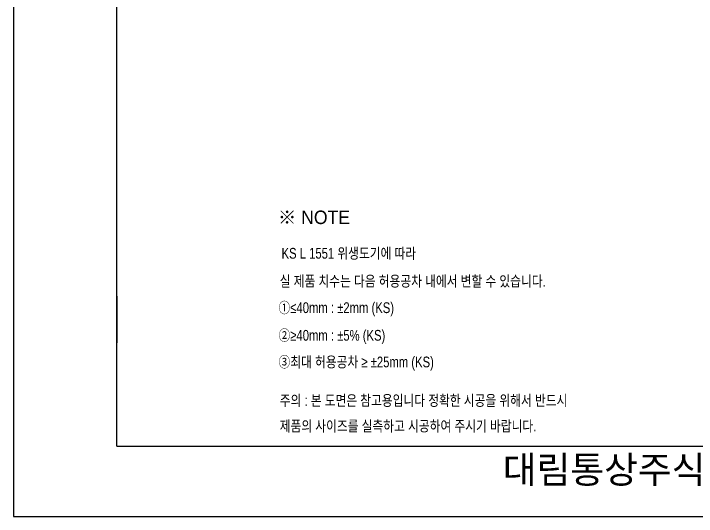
# Model space of a CAD drawing. Extents: x 63409 to 65835, y 58125 to 61555.
# Drawn here: x 63409 to 64677, y 58125 to 59058 of the extents above; entities that cross this region are included whole.
import ezdxf

# ---------------------------------------------------------------- set-up
doc = ezdxf.new("R2010")
doc.units = 0
doc.header["$MEASUREMENT"] = 0
doc.linetypes.add('HIDDEN', pattern=[9.525, 6.35, -3.175])
doc.layers.get('0').update_dxf_attribs({"linetype": 'CONTINUOUS'})
for name, color, linetype in [('2', 2, 'HIDDEN'), ('Dim', 4, 'CONTINUOUS'), ('YA', 7, 'CONTINUOUS')]:
    doc.layers.add(name, color=color, linetype=linetype)
doc.styles.add('MtXpl_', font='')
doc.styles.add('굴림', font='', dxfattribs={"height": 3.2})
doc.styles.add('스타일1', font='txt.shx', dxfattribs={"bigfont": 'ghs.shx'})
doc.styles.get('MtXpl_').set_extended_font_data('Gulim')
doc.styles.get('굴림').set_extended_font_data('Gulim')

msp = doc.modelspace()

# ---------------------------------------------------------------- linework, layer by layer
at = {"layer": 'YA', "color": 7}
for p, q in [((63600.45019, 58255.50958), (63600.45019, 60365.32438)), ((63600.45019, 58534.02718), (63600.45019, 58447.50958)), ((63600.45019, 58255.50958), (65676.45019, 58255.50958))]:
    msp.add_line(p, q, dxfattribs=at)
at = {"layer": 'YA', "color": 0}
msp.add_lwpolyline([(63409.08394, 58125.03088), (65834.58394, 58125.03088), (65834.58394, 61555.38088), (63409.08394, 61555.38088)], close=True, dxfattribs=at)

# ---------------------------------------------------------------- texts
at = {"color": 3, "style": '굴림', "width": 0.8}
for s, p in [('KS L 1551 위생도기에 따라', (63906.71491, 58603.47174)), ('실 제품 치수는 다음 허용공차 내에서 변할 수 있습니다.', (63903.32151, 58551.7825)), ('①≤40mm : ±2mm (KS)', (63901.04224, 58502.46406)), ('②≥40mm : ±5%%% (KS)', (63901.04224, 58451.1682)), ('③최대 허용공차 ≥ ±25mm (KS)', (63901.04224, 58401.68207))]:
    msp.add_text(s, height=20, dxfattribs=at).set_placement(p)
at = {"color": 1, "style": '굴림', "width": 0.8}
for s, p in [('주의 : 본 도면은 참고용입니다 정확한 시공을 위해서 반드시', (63903.32151, 58330.20628)), ('제품의 사이즈를 실측하고 시공하여 주시기 바랍니다.', (63903.32151, 58282.79478))]:
    msp.add_text(s, height=20, dxfattribs=at).set_placement(p)
at = {"layer": '2', "style": 'MtXpl_'}
msp.add_text('※ NOTE', height=25, dxfattribs=at).set_placement((63899.93227, 58667.76993))
at = {"layer": 'Dim', "color": 0, "insert": (64190.40157, 58236.69864), "char_height": 50, "width": 1090, "attachment_point": 1, "style": '스타일1'}
msp.add_mtext('{\\fGulim|b0|i0|c129|p50;       대림통상주식회사\\P}', dxfattribs=at)

doc.saveas('drawing.dxf')
